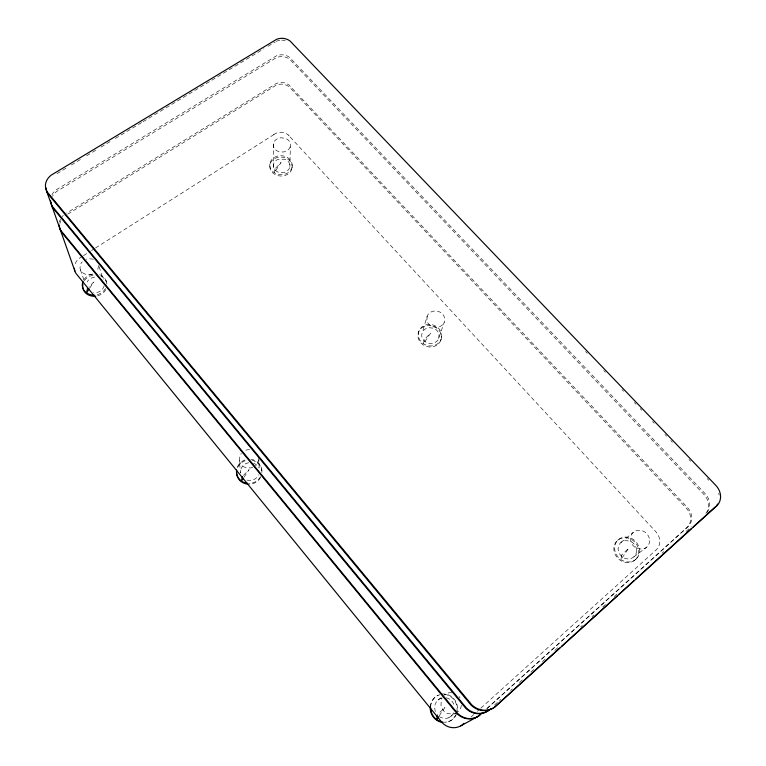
<?xml version="1.0" encoding="UTF-8"?>
<svg xmlns="http://www.w3.org/2000/svg" width="766" height="766" viewBox="0 0 766 766"><rect width="100%" height="100%" fill="white"/><g stroke="black" fill="none" stroke-linecap="round" stroke-linejoin="round"><path stroke-width="0.57" stroke-dasharray="3.83 2.87" d="M273.29 166.662L273.855 163.043A8.589 7.258 3.8 0 1 278.374 159.251L284.751 159.242A8.11 6.856 3.8 0 1 289.854 164.814L289.318 168.424A8.579 7.258 3.8 0 1 282.702 172.733C278.69 173.202 274.046 170.904 273.29 166.662L273.328 143.931L273.912 142.122A8.847 7.421 4 0 1 280.729 137.765L285.144 138.253A8.369 7.009 4 0 1 290.41 143.96L289.874 166.643M273.328 143.931L273.328 145.818A8.369 7.018 4 0 0 278.594 151.553L283.027 152.041A8.847 7.421 4 0 0 289.854 147.647L290.419 145.837M248.72 462.75L246.336 463.411A9.728 9.24 -8.6 0 0 241.166 468.371L240.467 472.986L239.337 460.28L240.055 455.521A10.063 9.518 -7.6 0 1 241.367 453.405M292.143 167.84A11.231 9.498 3.8 0 0 276.526 157.748A11.231 9.498 3.8 0 0 274.314 174.064A11.231 9.498 3.8 0 0 292.143 167.84L292.181 166.5A11.251 9.518 3.8 0 0 276.536 156.388A11.251 9.518 3.8 0 0 274.314 172.723A11.251 9.518 3.8 0 0 292.181 166.5M98.651 265.515L97.732 269.661A9.632 8.282 -10.3 0 1 96.382 271.499M461.362 705.275L461.008 707.114A11.251 10.59 69.7 0 1 458.02 711.729M438.707 338.505L439.033 334.407A8.56 7.698 17 0 0 433.336 328.174L428.836 327.704L426.672 328.269A9.068 8.148 17 0 0 422.2 332.645C419.864 338.62 426.183 344.556 432.072 343.484A9.058 8.139 17 0 0 438.707 338.505L444.261 322.151L444.586 317.938A8.847 7.899 16.8 0 0 438.688 311.542L434.035 311.053A9.364 8.359 16.8 0 0 427.198 316.109L422.2 332.645M427.198 316.109L426.834 320.322A8.847 7.899 16.8 0 0 432.733 326.766L437.415 327.254A9.355 8.349 16.8 0 0 444.261 322.151M258.784 459.791L258.113 462.137A10.063 9.518 -7.6 0 1 254.992 466.025M418.552 332.157L418.868 331.084M440.814 340.276A11.854 10.657 16.9 0 0 427.323 325.598A11.854 10.657 16.9 0 0 420.86 342.9A11.854 10.657 16.9 0 0 440.814 340.276L441.178 339.223A11.883 10.676 16.9 0 0 427.658 324.525A11.883 10.676 16.9 0 0 421.185 341.847A11.883 10.676 16.9 0 0 441.178 339.223M104.147 285.833L103.4 287.825A9.316 8.062 -10.8 0 1 95.894 292.708L93.519 292.736M89.785 287.978L93.691 282.051L89 287.039M243.99 477.247L249.103 469.625L242.353 476.538M439.186 715.837L444.941 707.42L437.539 714.64M494.568 704.988L500.782 699.368M510.529 690.53L512.301 688.931M519.396 682.496L522.939 679.289M530.924 672.06L534.467 668.842M542.443 661.613L545.105 659.21M554.862 650.372L558.404 647.155M580.571 627.076L582.342 625.468M592.089 616.63L593.861 615.031M602.727 606.998L605.389 604.585M614.255 596.551L616.917 594.148M662.13 553.176L663.902 551.568M686.068 531.489L691.382 526.673M486.669 708.703L686.863 527.573A14.745 12.878 42.8 0 0 686.317 508.222L288.945 86.615A10.944 8.972 4.3 0 0 276.402 85.083L65.062 215.83M487.233 708.397L687.935 526.797A14.784 12.907 42.7 0 0 687.38 507.398L288.983 84.959A10.973 8.981 4.3 0 0 276.411 83.417L66.604 213.101M471.09 716.938L473.752 714.544M477.295 711.346L479.947 708.943M480.837 708.148L656.203 549.864A13.644 12.074 44.3 0 0 655.897 531.786L288.169 134.883M617.473 540.432L618.267 539.771M620.862 542.558L633.271 532.36M438.028 700.057L443.466 695.834M633.884 556.825L646.82 547.087M635.186 559.85A13.137 11.729 45.1 0 0 629.413 538.536A13.137 11.729 45.1 0 0 614.303 552.123A13.137 11.729 45.1 0 0 635.186 559.85L636.019 559.228A13.175 11.749 45 0 0 630.227 537.876A13.175 11.749 45 0 0 615.088 551.482A13.175 11.749 45 0 0 636.019 559.228M273.634 134.739L276.133 133.198A10.236 8.56 3.9 0 1 287.863 134.615L289.845 136.693M82.402 256.304L79.386 258.228A14.209 12.208 -10.4 0 0 74.637 265.496M83.417 255.672L90.455 251.191M91.46 250.549L94.486 248.634M95.491 247.993L275.76 133.389M448.962 717.55L455.76 713.261A11.251 10.59 69.7 0 1 453.185 714.123L447.804 713.634A10.638 10.006 69.8 0 1 440.977 705.295L441.36 699.712A11.251 10.59 69.7 0 1 442.097 697.998M56.99 173.662L67.236 167.486M71.334 165.006L81.569 158.83M86.692 155.737L96.937 149.552M101.035 147.082L111.281 140.896M115.379 138.426L142.016 122.349M143.041 121.727L263.935 48.775M268.033 46.305L275.205 41.977M276.229 41.354L276.65 41.153A11.595 9.326 4.5 0 1 279.992 40.282M441.934 698.027L440.201 698.602A10.848 10.217 71.1 0 0 435.117 704.481L434.59 707.142L435.28 711.614M94.63 277.129L92.322 277.685A9.326 8.072 -10.8 0 0 87.123 281.974M451.883 692.646L449.192 692.77A11.251 10.59 69.7 0 0 444.366 695.126M249.592 449.69L247.887 449.728A10.063 9.518 -7.6 0 0 243.894 451.193M93.433 259.186L88.693 258.678A9.632 8.282 -10.3 0 0 86.299 259.243M246.968 480.158L251.037 480.454A9.719 9.23 -8.6 0 0 258.592 474.776M446.128 697.864L447.823 698.257A10.245 9.652 71 0 1 454.382 706.223M438.956 716.65L443.868 718.508L446.482 718.384A10.839 10.207 71.1 0 0 453.721 712.466M585.559 351.527L587.216 353.26M603.761 370.543L605.418 372.266M621.954 389.549L623.61 391.273M634.363 402.504L636.019 404.237M640.156 408.556L641.803 410.279M652.555 421.511L654.212 423.244M664.965 434.475L666.621 436.199M670.757 440.517L672.414 442.25M688.95 459.523L690.606 461.256M707.152 478.539L708.809 480.263M80.44 269.824L84.48 281.582M99.159 266.721L103.142 279.647M105.9 280.346L106.263 281.524M258.793 457.379L259.176 467.835M261.809 469.491L261.828 470.314M269.852 163.838L269.852 165.188M105.459 288.485A12.227 10.58 -10.8 0 1 96.478 294.853M83.982 279.533A12.227 10.58 -10.8 0 1 93.5 273.922M99.666 274.63A12.227 10.58 -10.8 0 1 106.57 283.018M105.813 289.653A12.199 10.561 -10.9 0 1 95.807 296.174M84.384 280.72A12.199 10.561 -10.9 0 1 97.043 275.109M100.968 276.21A12.199 10.561 -10.9 0 1 106.934 284.196M92.36 274.094A9.632 8.282 -10.3 0 1 89.957 274.668L85.189 274.161A9.106 7.832 -10.3 0 1 79.97 267.784L80.918 263.638A9.632 8.282 -10.3 0 1 82.278 261.809M252.761 467.289A10.063 9.518 -7.6 0 1 250.281 467.988L245.235 467.49A9.518 9.001 -7.6 0 1 239.337 460.28M250.836 459.294A12.754 12.103 -8.7 0 1 261.828 472.651M260.526 476.691A12.754 12.103 -8.7 0 1 248.663 483.451M237.441 466.839A12.754 12.103 -8.7 0 1 247.533 459.341M251.976 460.299A12.725 12.084 -8.8 0 1 261.848 473.474M260.555 477.505A12.725 12.084 -8.8 0 1 247.61 484.169M237.517 467.662A12.725 12.084 -8.8 0 1 246.499 460.385M253.556 463.229A9.192 8.723 -8.6 0 1 258.63 467.921M458.987 696.457A10.638 10.006 69.7 0 1 460.05 697.998M456.584 713.845A14.219 13.395 71.1 0 1 443.275 722.166M430.626 706.654A14.219 13.395 71.1 0 1 438.085 695.202M441.408 694.14A14.219 13.395 71.1 0 1 457.139 712.121M430.233 706.951A14.19 13.357 71.2 0 1 439.856 694.724M444.471 694.35A14.19 13.357 71.2 0 1 456.68 712.409M455.78 714.965A14.19 13.357 71.2 0 1 446.367 722.3M59.901 223.49A15.282 12.907 -9.4 0 1 60.945 220.656M59.394 222.035A15.32 12.926 -9.4 0 1 60.437 219.191M62.19 216.587A15.32 12.926 -9.4 0 1 63.31 215.418M705.888 513.354A15.387 13.338 42 0 0 703.983 494.539L289.567 59.154A11.356 9.192 4.4 0 0 276.555 57.555L56.808 191.385A15.895 13.29 -8.9 0 0 52.509 196.345M707.056 512.502A15.425 13.367 42 0 0 705.132 493.639L289.605 57.364A11.375 9.211 4.4 0 0 276.564 55.765L56.263 189.796A15.942 13.319 -8.9 0 0 51.954 194.756M718.68 493.208A15.77 13.606 41.6 0 1 719.14 495.104M281.764 40.167A11.595 9.326 4.5 0 1 285.287 40.598M649.606 540.643L649.29 543.065A10.408 9.23 44.2 0 1 642.521 549.136L637.551 548.657A9.834 8.732 44.3 0 1 630.772 541.256L630.791 536.353A10.408 9.23 44.3 0 1 637.561 530.34L642.502 530.819A9.834 8.723 44.2 0 1 649.271 538.153L649.606 540.643M636.613 550.572L636.287 552.928A10.044 8.962 45 0 1 629.719 558.816C622.997 559.994 616.553 553.042 618.44 546.426A10.054 8.962 45.1 0 1 622.787 541.294L625.008 540.595L629.786 541.064A9.489 8.464 45 0 1 636.297 548.169L636.613 550.572M621.705 555.034L620.92 559.592L628.762 548.178L621.705 555.034M424.24 339.587L423.445 343.781L430.693 333.019L424.24 339.587M275.061 168.779L274.266 172.695L281.055 162.459L275.061 168.779"/><path stroke-width="1.15" d="M437.357 715.626L436.63 719.571L438.545 716.765M242.353 476.538L241.434 481.058L243.349 478.204M87.439 288.705L86.529 292.909L89.134 288.964M490.767 708.665L489.005 710.264A18.968 17.742 65.9 0 1 466.35 707.956L52.366 206.456A15.942 13.319 -8.9 0 1 50.556 200.711M559.687 648.036L494.214 707.411A19.418 18.145 65.1 0 1 471.023 705.046L47.856 193.674A16.268 13.52 -8.7 0 1 46.008 187.842M561.449 646.437L617.195 595.891M618.957 594.282L633.999 580.647M635.77 579.039L691.507 528.492M693.278 526.893L715.396 506.833M480.474 714.305L478.702 715.913A18.078 16.938 67.6 0 1 457.12 713.721L61.385 231.983A15.282 12.907 -9.4 0 1 59.777 227.885M481.929 713.194L479.277 715.597A18.125 16.986 67.5 0 1 457.637 713.395L60.878 230.547A15.32 12.926 -9.4 0 1 59.116 224.974M464.005 723.334L462.233 724.933A16.66 15.646 70.5 0 1 442.365 722.922L76.054 273.529A14.209 12.208 -10.4 0 1 74.388 268.272M460.72 725.881L477.065 716.938M46.525 190.858L51.063 203.689M51.619 205.259L59.614 227.856M60.131 229.312L74.867 271.001M94.362 295.092A12.227 10.58 -10.8 0 1 83.063 281.237M95.807 296.174A12.199 10.561 -10.9 0 1 82.9 284.234M247.552 483.375A12.754 12.103 -8.7 0 1 236.57 469.903M247.61 484.169A12.725 12.084 -8.8 0 1 236.656 470.726M442.106 721.993A14.219 13.395 71.1 0 1 430.597 707.573M442.853 722.424A14.19 13.357 71.2 0 1 430.233 706.951M51.111 202.291A15.895 13.29 -8.9 0 0 52.921 208.017L465.785 708.311A18.911 17.685 66 0 0 488.363 710.618M717.646 504.066A15.77 13.606 41.6 0 1 716.622 505.531M716.622 505.943L494.884 707.047A19.476 18.192 65 0 1 471.617 704.672L47.272 192.036A16.316 13.549 -8.6 0 1 51.303 175.088L276.66 39.286A11.624 9.336 4.5 0 1 289.979 40.933L715.808 485.376A15.818 13.635 41.5 0 1 716.622 505.943"/></g></svg>
